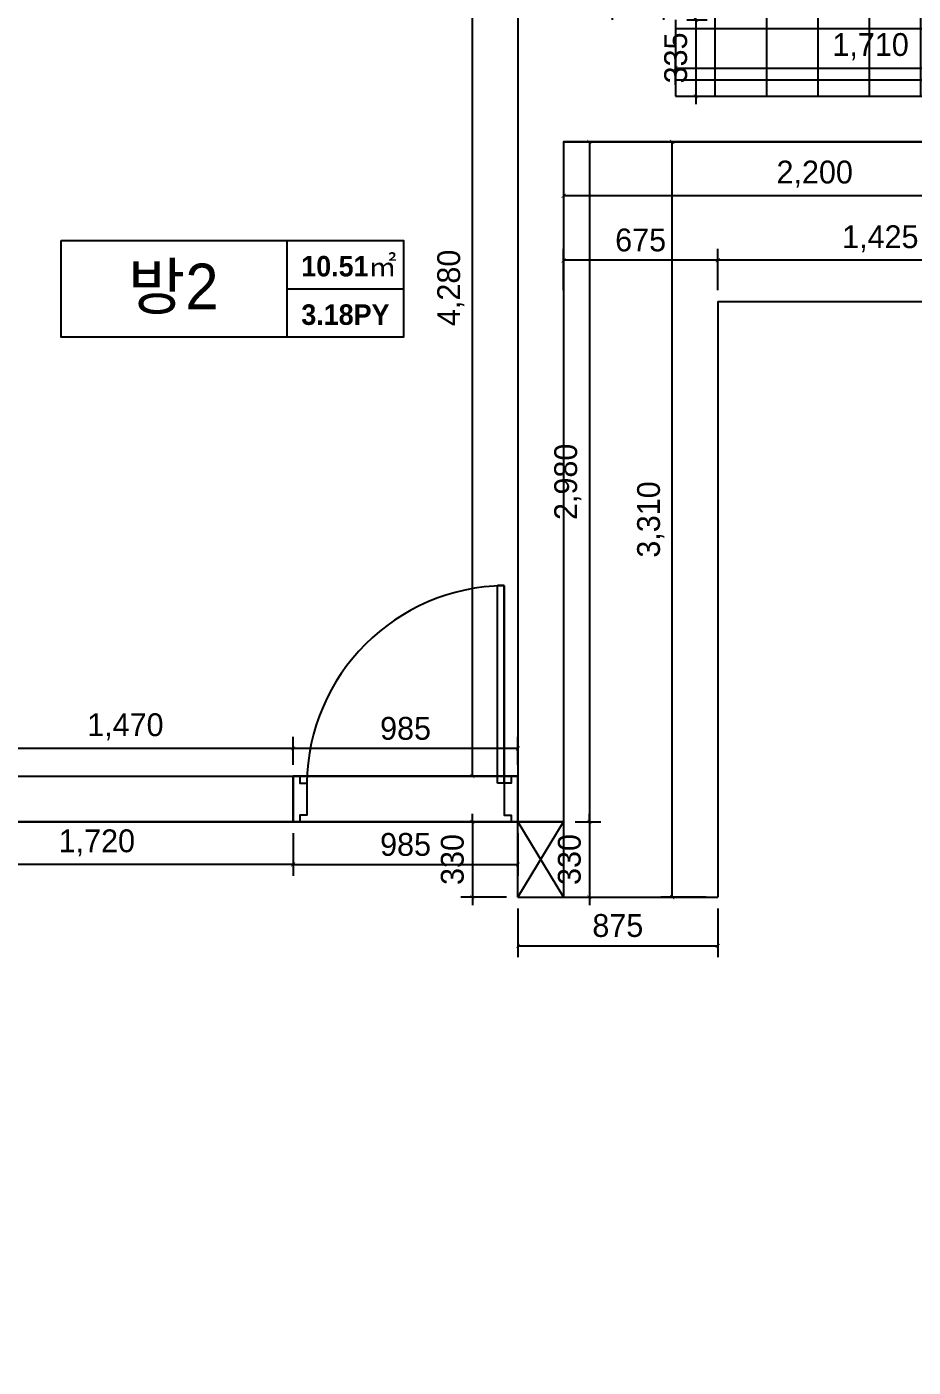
# Model space of a CAD drawing. Header units: inches. Extents: x 4138 to 127072, y -26315 to 43858.
# Drawn here: x 39387 to 43270, y 31873 to 37747 of the extents above; entities that cross this region are included whole.
import ezdxf
from ezdxf.enums import TextEntityAlignment as Align

# ---------------------------------------------------------------- set-up
doc = ezdxf.new("R2010")
doc.units = ezdxf.units.IN
doc.header["$LTSCALE"] = 50
doc.header["$MEASUREMENT"] = 0
for name, color, linetype in [('02-WAL', 2, 'Continuous'), ('03-TEXT', 3, 'Continuous'), ('04-WIN', 4, 'Continuous'), ('06-FUR', 6, 'Continuous'), ('07-DIM WAL', 5, 'Continuous'), ('08-HAT', 8, 'Continuous'), ('253', 253, 'Continuous'), ('도면층2', 2, 'Continuous'), ('도면층4', 4, 'Continuous'), ('도면층5', 5, 'Continuous')]:
    doc.layers.add(name, color=color, linetype=linetype)
doc.styles.add('넥슨고딕', font='')
doc.styles.add('마감재', font='stylu.ttf')
doc.styles.add('코레일둥고', font='Korail_Round_Gothic_Medium.ttf')
doc.styles.get('넥슨고딕').set_extended_font_data('NEXON Lv1 Gothic Bold', bold=True)
doc.dimstyles.new('벽치수 Copy of DIM-50', dxfattribs={"dimscale": 50, "dimtxt": 2, "dimasz": 0.7, "dimexe": 1, "dimexo": 1, "dimgap": 0.7, "dimtad": 1, "dimdec": 0, "dimzin": 1, "dimdsep": 46, "dimlunit": 6, "dimtxsty": '마감재', "dimblk": 'ARCHTICK', "dimcen": -0.09, "dimclrd": 256, "dimclre": 256, "dimclrt": 3, "dimadec": 0, "dimazin": 0, "dimtfac": 1, "dimtdec": 0, "dimtix": 1, "dimtmove": 2, "dimatfit": 0, "dimldrblk": 'ARCHTICK', "dimfxl": 1, "dimtolj": 1, "dimtzin": 0, "dimarcsym": 0})

# ---------------------------------------------------------------- blocks, each defined once
blk = doc.blocks.new('_ARCHTICK')
at = {"color": 0, "linetype": 'ByBlock', "const_width": 0.075}
blk.add_lwpolyline([(-0.25, -0.25), (0.25, 0.25)], dxfattribs=at)
blk = doc.blocks.new('*D76')
at = {"layer": '07-DIM WAL', "lineweight": -2, "transparency": 16777216}
for p, q in [((41488.9, 34263), (41289, 34263)), ((41339, 34263), (41339, 34298)), ((41339, 34263), (41339, 33933)), ((41488.9, 33933), (41289, 33933)), ((41339, 33933), (41339, 33898))]:
    blk.add_line(p, q, dxfattribs=at)
at = {"layer": 'Defpoints', "color": 0, "transparency": 16777216}
for p in [(41538.9, 34263), (41339, 33933), (41538.9, 33933)]:
    blk.add_point(p, dxfattribs=at)
at = {"layer": '07-DIM WAL', "lineweight": -2, "transparency": 16777216, "xscale": 35, "yscale": 35, "zscale": 35}
for p, rotation in [((41339, 34263), 270), ((41339, 33933), 90)]:
    blk.add_blockref('_ARCHTICK', p, dxfattribs=dict(at, rotation=rotation))
at = {"layer": '07-DIM WAL', "color": 3, "transparency": 16777216, "insert": (41251.8, 34098), "char_height": 100, "attachment_point": 5, "rotation": 90, "style": '마감재'}
blk.add_mtext('\\A1;330', dxfattribs=at)
blk = doc.blocks.new('*D80')
at = {"layer": '07-DIM WAL', "lineweight": -2, "transparency": 16777216}
for p, q in [((41488.9, 38743), (41289, 38743)), ((41339, 34463), (41339, 38743)), ((41488.9, 34463), (41289, 34463))]:
    blk.add_line(p, q, dxfattribs=at)
at = {"layer": 'Defpoints', "color": 0, "transparency": 16777216}
for p in [(41339, 38743), (41538.9, 38743), (41538.9, 34463)]:
    blk.add_point(p, dxfattribs=at)
at = {"layer": '07-DIM WAL', "lineweight": -2, "transparency": 16777216, "xscale": 35, "yscale": 35, "zscale": 35}
for p, rotation in [((41339, 38743), 90), ((41339, 34463), 270)]:
    blk.add_blockref('_ARCHTICK', p, dxfattribs=dict(at, rotation=rotation))
at = {"layer": '07-DIM WAL', "color": 3, "transparency": 16777216, "insert": (41244.6, 36603), "char_height": 100, "attachment_point": 5, "rotation": 90, "style": '마감재'}
blk.add_mtext('\\A1;4,280', dxfattribs=at)
blk = doc.blocks.new('*D81')
at = {"layer": '07-DIM WAL', "lineweight": -2, "transparency": 16777216}
for p, q in [((40553.9, 34513), (40553.9, 34635)), ((41538.9, 34513), (41538.9, 34635)), ((41538.9, 34585), (40553.9, 34585))]:
    blk.add_line(p, q, dxfattribs=at)
at = {"layer": 'Defpoints', "color": 0, "transparency": 16777216}
for p in [(40553.9, 34585), (40553.9, 34463), (41538.9, 34463)]:
    blk.add_point(p, dxfattribs=at)
at = {"layer": '07-DIM WAL', "lineweight": -2, "transparency": 16777216, "xscale": 35, "yscale": 35, "zscale": 35, "rotation": 180}
blk.add_blockref('_ARCHTICK', (40553.9, 34585), dxfattribs=at)
at = {"layer": '07-DIM WAL', "lineweight": -2, "transparency": 16777216, "xscale": 35, "yscale": 35, "zscale": 35}
blk.add_blockref('_ARCHTICK', (41538.9, 34585), dxfattribs=at)
at = {"layer": '07-DIM WAL', "color": 3, "transparency": 16777216, "insert": (41046.4, 34672.1), "char_height": 100, "attachment_point": 5, "style": '마감재'}
blk.add_mtext('\\A1;985', dxfattribs=at)
blk = doc.blocks.new('*D82')
at = {"layer": '07-DIM WAL', "lineweight": -2, "transparency": 16777216}
for p, q in [((39083.9, 34513), (39083.9, 34635)), ((40553.9, 34513), (40553.9, 34635)), ((40553.9, 34585), (39083.9, 34585))]:
    blk.add_line(p, q, dxfattribs=at)
at = {"layer": 'Defpoints', "color": 0, "transparency": 16777216}
for p in [(39083.9, 34585), (39083.9, 34463), (40553.9, 34463)]:
    blk.add_point(p, dxfattribs=at)
at = {"layer": '07-DIM WAL', "lineweight": -2, "transparency": 16777216, "xscale": 35, "yscale": 35, "zscale": 35, "rotation": 180}
blk.add_blockref('_ARCHTICK', (39083.9, 34585), dxfattribs=at)
at = {"layer": '07-DIM WAL', "lineweight": -2, "transparency": 16777216, "xscale": 35, "yscale": 35, "zscale": 35}
blk.add_blockref('_ARCHTICK', (40553.9, 34585), dxfattribs=at)
at = {"layer": '07-DIM WAL', "color": 3, "transparency": 16777216, "insert": (39818.9, 34679.3), "char_height": 100, "attachment_point": 5, "style": '마감재'}
blk.add_mtext('\\A1;1,470', dxfattribs=at)
blk = doc.blocks.new('*D84')
at = {"layer": '07-DIM WAL', "lineweight": -2, "transparency": 16777216}
for p, q in [((40553.9, 34213), (40553.9, 34026.3)), ((41538.9, 34213), (41538.9, 34026.3)), ((40553.9, 34076.3), (41538.9, 34076.3))]:
    blk.add_line(p, q, dxfattribs=at)
at = {"layer": 'Defpoints', "color": 0, "transparency": 16777216}
for p in [(40553.9, 34263), (41538.9, 34263), (41538.9, 34076.3)]:
    blk.add_point(p, dxfattribs=at)
at = {"layer": '07-DIM WAL', "lineweight": -2, "transparency": 16777216, "xscale": 35, "yscale": 35, "zscale": 35, "rotation": 180}
blk.add_blockref('_ARCHTICK', (40553.9, 34076.3), dxfattribs=at)
at = {"layer": '07-DIM WAL', "lineweight": -2, "transparency": 16777216, "xscale": 35, "yscale": 35, "zscale": 35}
blk.add_blockref('_ARCHTICK', (41538.9, 34076.3), dxfattribs=at)
at = {"layer": '07-DIM WAL', "color": 3, "transparency": 16777216, "insert": (41046.4, 34163.5), "char_height": 100, "attachment_point": 5, "style": '마감재'}
blk.add_mtext('\\A1;985', dxfattribs=at)
blk = doc.blocks.new('*D85')
at = {"layer": '07-DIM WAL', "lineweight": -2, "transparency": 16777216}
for p, q in [((38833.9, 34213), (38833.9, 34026.3)), ((40553.9, 34213), (40553.9, 34026.3)), ((40553.9, 34076.3), (38833.9, 34076.3))]:
    blk.add_line(p, q, dxfattribs=at)
at = {"layer": 'Defpoints', "color": 0, "transparency": 16777216}
for p in [(38833.9, 34263), (40553.9, 34263), (38833.9, 34076.3)]:
    blk.add_point(p, dxfattribs=at)
at = {"layer": '07-DIM WAL', "lineweight": -2, "transparency": 16777216, "xscale": 35, "yscale": 35, "zscale": 35, "rotation": 180}
blk.add_blockref('_ARCHTICK', (38833.9, 34076.3), dxfattribs=at)
at = {"layer": '07-DIM WAL', "lineweight": -2, "transparency": 16777216, "xscale": 35, "yscale": 35, "zscale": 35}
blk.add_blockref('_ARCHTICK', (40553.9, 34076.3), dxfattribs=at)
at = {"layer": '07-DIM WAL', "color": 3, "transparency": 16777216, "insert": (39693.9, 34170.7), "char_height": 100, "attachment_point": 5, "style": '마감재'}
blk.add_mtext('\\A1;1,720', dxfattribs=at)
blk = doc.blocks.new('*D127')
at = {"layer": '07-DIM WAL', "lineweight": -2, "transparency": 16777216}
for p, q in [((41738.9, 37193), (41738.9, 36956.9)), ((43938.9, 37193), (43938.9, 36956.9)), ((43938.9, 37006.9), (41738.9, 37006.9))]:
    blk.add_line(p, q, dxfattribs=at)
at = {"layer": 'Defpoints', "color": 0, "transparency": 16777216}
for p in [(41738.9, 37243), (43938.9, 37243), (41738.9, 37006.9)]:
    blk.add_point(p, dxfattribs=at)
at = {"layer": '07-DIM WAL', "lineweight": -2, "transparency": 16777216, "xscale": 35, "yscale": 35, "zscale": 35, "rotation": 180}
blk.add_blockref('_ARCHTICK', (41738.9, 37006.9), dxfattribs=at)
at = {"layer": '07-DIM WAL', "lineweight": -2, "transparency": 16777216, "xscale": 35, "yscale": 35, "zscale": 35}
blk.add_blockref('_ARCHTICK', (43938.9, 37006.9), dxfattribs=at)
at = {"layer": '07-DIM WAL', "color": 3, "transparency": 16777216, "insert": (42838.9, 37101.2), "char_height": 100, "attachment_point": 5, "style": '마감재'}
blk.add_mtext('\\A1;2,200', dxfattribs=at)
blk = doc.blocks.new('*D128')
at = {"layer": '07-DIM WAL', "lineweight": -2, "transparency": 16777216}
for p, q in [((41788.9, 37243), (41901.6, 37243)), ((41851.6, 37243), (41851.6, 34263)), ((41788.9, 34263), (41901.6, 34263))]:
    blk.add_line(p, q, dxfattribs=at)
at = {"layer": 'Defpoints', "color": 0, "transparency": 16777216}
for p in [(41738.9, 37243), (41738.9, 34263), (41851.6, 34263)]:
    blk.add_point(p, dxfattribs=at)
at = {"layer": '07-DIM WAL', "lineweight": -2, "transparency": 16777216, "xscale": 35, "yscale": 35, "zscale": 35}
for p, rotation in [((41851.6, 37243), 90), ((41851.6, 34263), 270)]:
    blk.add_blockref('_ARCHTICK', p, dxfattribs=dict(at, rotation=rotation))
at = {"layer": '07-DIM WAL', "color": 3, "transparency": 16777216, "insert": (41757.2, 35753), "char_height": 100, "attachment_point": 5, "rotation": 90, "style": '마감재'}
blk.add_mtext('\\A1;2,980', dxfattribs=at)
blk = doc.blocks.new('*D129')
at = {"layer": '07-DIM WAL', "lineweight": -2, "transparency": 16777216}
for p, q in [((41788.9, 34263), (41901.6, 34263)), ((41851.6, 34263), (41851.6, 34298)), ((41851.6, 34263), (41851.6, 33933)), ((41788.9, 33933), (41901.6, 33933)), ((41851.6, 33933), (41851.6, 33898))]:
    blk.add_line(p, q, dxfattribs=at)
at = {"layer": 'Defpoints', "color": 0, "transparency": 16777216}
for p in [(41738.9, 34263), (41738.9, 33933), (41851.6, 33933)]:
    blk.add_point(p, dxfattribs=at)
at = {"layer": '07-DIM WAL', "lineweight": -2, "transparency": 16777216, "xscale": 35, "yscale": 35, "zscale": 35}
for p, rotation in [((41851.6, 34263), 270), ((41851.6, 33933), 90)]:
    blk.add_blockref('_ARCHTICK', p, dxfattribs=dict(at, rotation=rotation))
at = {"layer": '07-DIM WAL', "color": 3, "transparency": 16777216, "insert": (41764.4, 34098), "char_height": 100, "attachment_point": 5, "rotation": 90, "style": '마감재'}
blk.add_mtext('\\A1;330', dxfattribs=at)
blk = doc.blocks.new('*D130')
at = {"layer": '07-DIM WAL', "lineweight": -2, "transparency": 16777216}
for p, q in [((42363.9, 37243), (42164.6, 37243)), ((42214.6, 33933), (42214.6, 37243)), ((42363.9, 33933), (42164.6, 33933))]:
    blk.add_line(p, q, dxfattribs=at)
at = {"layer": 'Defpoints', "color": 0, "transparency": 16777216}
for p in [(42214.6, 37243), (42413.9, 37243), (42413.9, 33933)]:
    blk.add_point(p, dxfattribs=at)
at = {"layer": '07-DIM WAL', "lineweight": -2, "transparency": 16777216, "xscale": 35, "yscale": 35, "zscale": 35}
for p, rotation in [((42214.6, 37243), 90), ((42214.6, 33933), 270)]:
    blk.add_blockref('_ARCHTICK', p, dxfattribs=dict(at, rotation=rotation))
at = {"layer": '07-DIM WAL', "color": 3, "transparency": 16777216, "insert": (42120.2, 35588), "char_height": 100, "attachment_point": 5, "rotation": 90, "style": '마감재'}
blk.add_mtext('\\A1;3,310', dxfattribs=at)
blk = doc.blocks.new('*D131')
at = {"layer": '07-DIM WAL', "lineweight": -2, "transparency": 16777216}
for p, q in [((42413.9, 36593), (42413.9, 36773.7)), ((43838.9, 36593), (43838.9, 36773.7)), ((43838.9, 36723.7), (42413.9, 36723.7))]:
    blk.add_line(p, q, dxfattribs=at)
at = {"layer": 'Defpoints', "color": 0, "transparency": 16777216}
for p in [(42413.9, 36723.7), (42413.9, 36543), (43838.9, 36543)]:
    blk.add_point(p, dxfattribs=at)
at = {"layer": '07-DIM WAL', "lineweight": -2, "transparency": 16777216, "xscale": 35, "yscale": 35, "zscale": 35, "rotation": 180}
blk.add_blockref('_ARCHTICK', (42413.9, 36723.7), dxfattribs=at)
at = {"layer": '07-DIM WAL', "lineweight": -2, "transparency": 16777216, "xscale": 35, "yscale": 35, "zscale": 35}
blk.add_blockref('_ARCHTICK', (43838.9, 36723.7), dxfattribs=at)
at = {"layer": '07-DIM WAL', "color": 3, "transparency": 16777216, "insert": (43126.4, 36817.7), "char_height": 100, "attachment_point": 5, "style": '마감재'}
blk.add_mtext('\\A1;1,425', dxfattribs=at)
blk = doc.blocks.new('*D132')
at = {"layer": '07-DIM WAL', "lineweight": -2, "transparency": 16777216}
for p, q in [((41738.9, 36593), (41738.9, 36773.7)), ((42413.9, 36593), (42413.9, 36773.7)), ((42413.9, 36723.7), (41738.9, 36723.7))]:
    blk.add_line(p, q, dxfattribs=at)
at = {"layer": 'Defpoints', "color": 0, "transparency": 16777216}
for p in [(41738.9, 36723.7), (41738.9, 36543), (42413.9, 36543)]:
    blk.add_point(p, dxfattribs=at)
at = {"layer": '07-DIM WAL', "lineweight": -2, "transparency": 16777216, "xscale": 35, "yscale": 35, "zscale": 35, "rotation": 180}
blk.add_blockref('_ARCHTICK', (41738.9, 36723.7), dxfattribs=at)
at = {"layer": '07-DIM WAL', "lineweight": -2, "transparency": 16777216, "xscale": 35, "yscale": 35, "zscale": 35}
blk.add_blockref('_ARCHTICK', (42413.9, 36723.7), dxfattribs=at)
at = {"layer": '07-DIM WAL', "color": 3, "transparency": 16777216, "insert": (42076.4, 36812.3), "char_height": 100, "attachment_point": 5, "style": '마감재'}
blk.add_mtext('\\A1;675', dxfattribs=at)
blk = doc.blocks.new('*D168')
at = {"layer": '07-DIM WAL', "lineweight": -2, "transparency": 16777216}
for p, q in [((41538.9, 33883), (41538.9, 33669.5)), ((42413.9, 33883), (42413.9, 33669.5)), ((41538.9, 33719.5), (42413.9, 33719.5))]:
    blk.add_line(p, q, dxfattribs=at)
at = {"layer": 'Defpoints', "color": 0, "transparency": 16777216}
for p in [(41538.9, 33933), (42413.9, 33933), (42413.9, 33719.5)]:
    blk.add_point(p, dxfattribs=at)
at = {"layer": '07-DIM WAL', "lineweight": -2, "transparency": 16777216, "xscale": 35, "yscale": 35, "zscale": 35, "rotation": 180}
blk.add_blockref('_ARCHTICK', (41538.9, 33719.5), dxfattribs=at)
at = {"layer": '07-DIM WAL', "lineweight": -2, "transparency": 16777216, "xscale": 35, "yscale": 35, "zscale": 35}
blk.add_blockref('_ARCHTICK', (42413.9, 33719.5), dxfattribs=at)
at = {"layer": '07-DIM WAL', "color": 3, "transparency": 16777216, "insert": (41976.4, 33808.1), "char_height": 100, "attachment_point": 5, "style": '마감재'}
blk.add_mtext('\\A1;875', dxfattribs=at)
blk = doc.blocks.new('*D171')
at = {"layer": '07-DIM WAL', "lineweight": -2, "transparency": 16777216}
for p, q in [((42278.9, 37778), (42367.6, 37778)), ((42317.6, 37778), (42317.6, 37813)), ((42317.6, 37778), (42317.6, 37443)), ((42278.9, 37443), (42367.6, 37443)), ((42317.6, 37443), (42317.6, 37408))]:
    blk.add_line(p, q, dxfattribs=at)
at = {"layer": 'Defpoints', "color": 0, "transparency": 16777216}
for p in [(42228.9, 37778), (42228.9, 37443), (42317.6, 37443)]:
    blk.add_point(p, dxfattribs=at)
at = {"layer": '07-DIM WAL', "lineweight": -2, "transparency": 16777216, "xscale": 35, "yscale": 35, "zscale": 35}
for p, rotation in [((42317.6, 37778), 270), ((42317.6, 37443), 90)]:
    blk.add_blockref('_ARCHTICK', p, dxfattribs=dict(at, rotation=rotation))
at = {"layer": '07-DIM WAL', "color": 3, "transparency": 16777216, "insert": (42230.4, 37610.5), "char_height": 100, "attachment_point": 5, "rotation": 90, "style": '마감재'}
blk.add_mtext('\\A1;335', dxfattribs=at)
blk = doc.blocks.new('*D172')
at = {"layer": '07-DIM WAL', "lineweight": -2, "transparency": 16777216}
for p, q in [((42228.9, 37493), (42228.9, 37615.6)), ((43938.9, 37493), (43938.9, 37615.6)), ((42228.9, 37565.6), (43938.9, 37565.6))]:
    blk.add_line(p, q, dxfattribs=at)
at = {"layer": 'Defpoints', "color": 0, "transparency": 16777216}
for p in [(43938.9, 37565.6), (42228.9, 37443), (43938.9, 37443)]:
    blk.add_point(p, dxfattribs=at)
at = {"layer": '07-DIM WAL', "lineweight": -2, "transparency": 16777216, "xscale": 35, "yscale": 35, "zscale": 35, "rotation": 180}
blk.add_blockref('_ARCHTICK', (42228.9, 37565.6), dxfattribs=at)
at = {"layer": '07-DIM WAL', "lineweight": -2, "transparency": 16777216, "xscale": 35, "yscale": 35, "zscale": 35}
blk.add_blockref('_ARCHTICK', (43938.9, 37565.6), dxfattribs=at)
at = {"layer": '07-DIM WAL', "color": 3, "transparency": 16777216, "insert": (43083.9, 37660), "char_height": 100, "attachment_point": 5, "style": '마감재'}
blk.add_mtext('\\A1;1,710', dxfattribs=at)

msp = doc.modelspace()

# ---------------------------------------------------------------- hatches: boundary and pattern name
at = {"layer": '08-HAT'}
h = msp.add_hatch(dxfattribs=at)
h.set_pattern_fill('NET', color=256, scale=1800, angle=-90)
h.set_pattern_definition([(270, (35878.41, 82064.54), (225, -4e-14), []), (360, (35878.41, 82064.54), (6e-14, 225), [])])
h.paths.add_polyline_path([(41738.9, 38973), (41738.9, 37778), (42228.9, 37778), (42228.9, 37443), (48358.9, 37443), (48358.9, 37923), (48668.9, 37923), (48668.9, 38973)])

# ---------------------------------------------------------------- linework, layer by layer
at = {"layer": '02-WAL'}
for p, q in [((41538.9, 38743), (41538.9, 34263)), ((42228.9, 37778), (42228.9, 37443)), ((42228.9, 37443), (48358.9, 37443)), ((41738.9, 37243), (41738.9, 34263)), ((41738.9, 37243), (45498.9, 37243)), ((39083.9, 34463), (41538.9, 34463)), ((40553.9, 34463), (40553.9, 34263)), ((38833.9, 34263), (41738.9, 34263))]:
    msp.add_line(p, q, dxfattribs=at)
at = {"layer": '04-WIN'}
msp.add_line((41478.9, 35298), (41478.9, 34433), dxfattribs=at)
at = {"layer": '06-FUR'}
for p, q in [((42413.9, 36543), (42413.9, 33933)), ((42413.9, 36543), (43838.9, 36543)), ((41538.9, 34263), (41738.9, 33933)), ((41538.9, 33933), (41738.9, 34263)), ((41538.9, 33933), (41538.9, 34263)), ((41738.9, 34263), (41738.9, 33933)), ((41538.9, 33933), (42413.9, 33933))]:
    msp.add_line(p, q, dxfattribs=at)
at = {"layer": '07-DIM WAL'}
msp.add_lwpolyline([(45498.9, 37243), (41738.9, 37243), (41738.9, 34263), (37701.9, 34263), (37701.9, 32668), (38961.9, 32668), (38961.9, 27245), (44168.9, 27245), (44168.9, 33133), (45498.9, 33133), (45498.9, 37243)], dxfattribs=at)
at = {"layer": '253'}
for p, q in [((40527.5, 36386.7), (40527.5, 36811.2)), ((40527.5, 36598.9), (41037.1, 36598.9))]:
    msp.add_line(p, q, dxfattribs=at)
msp.add_lwpolyline([(39537.1, 36811.2), (41037.1, 36811.2), (41037.1, 36386.7), (39537.1, 36386.7)], close=True, dxfattribs=at)
at = {"layer": '도면층2'}
for p, q in [((40553.9, 34463), (40553.9, 34263)), ((41538.9, 34463), (41538.9, 34263))]:
    msp.add_line(p, q, dxfattribs=at)
at = {"layer": '도면층4'}
for p, q in [((41478.9, 35298.5), (41448.9, 35298.5)), ((41448.9, 34433), (41448.9, 35298)), ((41478.9, 34433), (41478.9, 35298.5)), ((41538.9, 34463), (40553.9, 34463)), ((40553.9, 34463), (40553.9, 34263)), ((41478.9, 34433), (41448.9, 34433)), ((41538.9, 34263), (41538.9, 34463)), ((41538.9, 34463), (41538.9, 34263)), ((40553.9, 34263), (41538.9, 34263))]:
    msp.add_line(p, q, dxfattribs=at)
for points in [[(40553.9, 34463), (40583.9, 34463), (40583.9, 34433), (40613.9, 34433), (40613.9, 34293), (40583.9, 34293), (40583.9, 34263), (40553.9, 34263), (40553.9, 34463)], [(41538.9, 34463), (41508.9, 34463), (41508.9, 34433), (41478.9, 34433), (41478.9, 34293), (41508.9, 34293), (41508.9, 34263), (41538.9, 34263), (41538.9, 34463)]]:
    msp.add_lwpolyline(points, dxfattribs=at)
at = {"layer": '도면층5'}
msp.add_arc((41490.2, 34421.6), 876.4, 90.74208, 179.25792, dxfattribs=at)

# ---------------------------------------------------------------- texts
at = {"layer": '03-TEXT'}
for s, height, style, p in [('방2', 200, '코레일둥고', (40028.9, 36509.1)), ('10.51㎡', 90, '넥슨고딕', (40798.3, 36653)), ('3.18PY', 90, '넥슨고딕', (40782.9, 36440.8))]:
    msp.add_text(s, height=height, dxfattribs=dict(at, style=style)).set_placement(p, align=Align.CENTER)

# ---------------------------------------------------------------- dimensions: what is measured, and where the dimension line sits
at = {"layer": '07-DIM WAL'}
for base, p1, p2, picture, middle in [((41339, 38743), (41538.9, 34463), (41538.9, 38743), '*D80', (41244.6, 36603)), ((42317.6, 37443), (42228.9, 37778), (42228.9, 37443), '*D171', (42230.4, 37610.5)), ((41851.6, 34263), (41738.9, 37243), (41738.9, 34263), '*D128', (41757.2, 35753)), ((42214.6, 37243), (42413.9, 33933), (42413.9, 37243), '*D130', (42120.2, 35588)), ((41339, 33933), (41538.9, 34263), (41538.9, 33933), '*D76', (41251.8, 34098)), ((41851.6, 33933), (41738.9, 34263), (41738.9, 33933), '*D129', (41764.4, 34098))]:
    dim = msp.add_linear_dim(base=base, p1=p1, p2=p2, angle=270, dimstyle='벽치수 Copy of DIM-50', dxfattribs=at)
    dim.commit()
    dim.dimension.update_dxf_attribs({"geometry": picture, "text_midpoint": middle})
for base, p1, p2, picture, middle in [((43938.9, 37565.6), (42228.9, 37443), (43938.9, 37443), '*D172', (43083.9, 37660)), ((41738.9, 37006.9), (43938.9, 37243), (41738.9, 37243), '*D127', (42838.9, 37101.2)), ((41738.9, 36723.7), (42413.9, 36543), (41738.9, 36543), '*D132', (42076.4, 36812.3)), ((42413.9, 36723.7), (43838.9, 36543), (42413.9, 36543), '*D131', (43126.4, 36817.7)), ((39083.9, 34585), (40553.9, 34463), (39083.9, 34463), '*D82', (39818.9, 34679.3)), ((40553.9, 34585), (41538.9, 34463), (40553.9, 34463), '*D81', (41046.4, 34672.1)), ((38833.9, 34076.3), (40553.9, 34263), (38833.9, 34263), '*D85', (39693.9, 34170.7)), ((41538.9, 34076.3), (40553.9, 34263), (41538.9, 34263), '*D84', (41046.4, 34163.5)), ((42413.9, 33719.5), (41538.9, 33933), (42413.9, 33933), '*D168', (41976.4, 33808.1))]:
    dim = msp.add_linear_dim(base=base, p1=p1, p2=p2, dimstyle='벽치수 Copy of DIM-50', dxfattribs=at)
    dim.commit()
    dim.dimension.update_dxf_attribs({"geometry": picture, "text_midpoint": middle})

doc.saveas('drawing.dxf')
